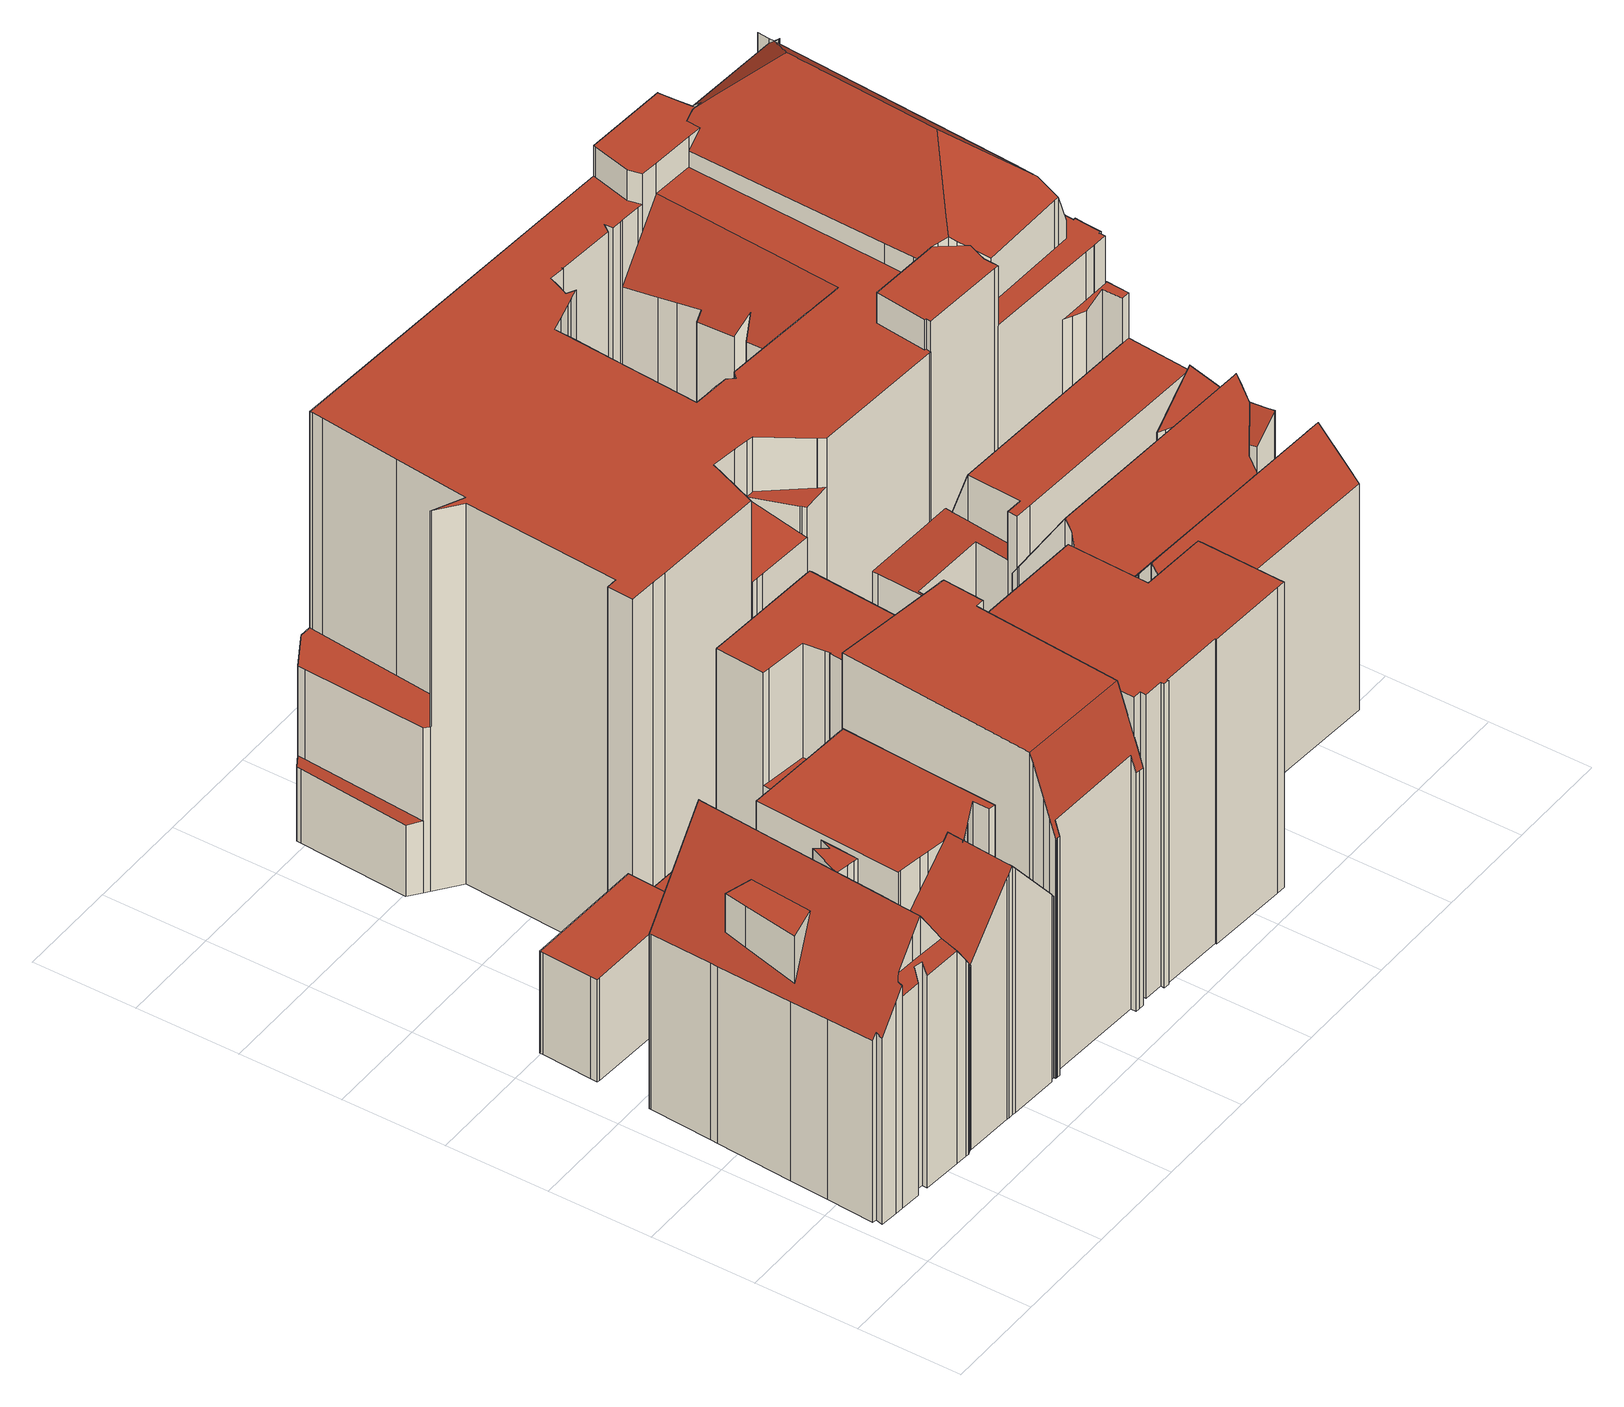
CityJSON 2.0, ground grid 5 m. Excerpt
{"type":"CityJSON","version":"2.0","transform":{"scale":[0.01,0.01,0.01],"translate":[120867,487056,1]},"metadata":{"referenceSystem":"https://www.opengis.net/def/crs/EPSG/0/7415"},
"CityObjects":{
"building1":{"type":"Building","attributes":{"dak_type":"slanted","data_area":75.03,"data_coverage":0.846,"geconstateerd":false,"gid":17598286,"h_dak_50p":13.26,"h_dak_70p":13.94,"h_dak_max":15.66,"h_dak_min":6.69,"h_maaiveld":1.33,"kas_warenhuis":false,"lod11_replace":false,"ondergronds_type":"above ground","oorspronkelijkbouwjaar":1005,"pw_actueel":"yes","pw_bron":"ahn3","reconstructie_methode":"tudelft3d-geoflow","reconstruction_skipped":false,"rmse_lod12":3.59,"rmse_lod13":1.12,"rmse_lod22":0.0891,"rn":1,"status":"Pand in gebruik","t_run":168.79,"val3dity_codes_lod12":"[]","val3dity_codes_lod13":"[]","val3dity_codes_lod22":"[]"},"children":["building1-1"]},
"building1-1":{"type":"BuildingPart","parents":["building1"],"geometry":[{"type":"Solid","lod":"2.2","boundaries":[[[[0,1,2,3,4,5,6,7,8,9,10,11,12,13,14,15,16,17,18,19,20,21,22,23,24,25,26,27,28,29,30,31,32,33,34,35,36,37,38,39]],[[40,20,19,41]],[[42,18,17,43]],[[44,45,46,47]],[[48,2,1,49]],[[50,10,9,51]],[[43,17,16,52]],[[53,38,37,54,55]],[[56,30,29,57]],[[58,22,21,59]],[[60,13,12,61]],[[62,3,2,48]],[[55,54,63]],[[49,1,0,64]],[[65,66,67,68]],[[69,70,61,71]],[[71,61,12,11,72]],[[68,67,27,26,73]],[[72,11,10,50]],[[41,19,18,42]],[[74,8,7,75]],[[76,6,5,77]],[[78,79,66,65]],[[80,81,79,78]],[[82,83,84,85]],[[86,87,83,82]],[[88,36,35,89]],[[85,84,81,80]],[[90,91,87,86]],[[73,26,25,91,90]],[[91,25,24,92]],[[93,4,3,62]],[[94,95,96]],[[54,37,36,88]],[[97,32,31,98]],[[99,100,101,102]],[[102,101,103]],[[100,99,104]],[[89,35,34,105]],[[106,28,27,67]],[[57,29,28,106]],[[105,34,33,107]],[[107,33,32,97]],[[98,31,30,56]],[[75,7,6,76]],[[108,109,110,111]],[[112,15,14,113]],[[113,14,13,60]],[[114,115,70,69]],[[59,21,20,40]],[[92,24,23,45,44]],[[45,23,22,58]],[[52,16,15,112]],[[116,39,38,53]],[[64,0,39,116]],[[77,5,4,93]],[[111,110,95,94]],[[109,108,117]],[[51,9,8,74]],[[47,46,115,114]],[[85,80,78,65,68,73,90,86,82]],[[54,88,89,105,107,97,103,101,100,104,118,63]],[[102,103,97,98,56,57,106,67,66,79,81,84,83,87,91,92,44,47,114,69,71,72,50,51,119,120,121,122,123,124]],[[93,62,48,49,64,116,53,55,63,118,104,99,102,124,123,122,121,120,119,51,74,75,76,77],[95,110,109,117,96]],[[117,108,111,94,96]],[[115,46,45,58,59,40,41,42,43,52,112,113,60,61,70]]]],"semantics":{"surfaces":[{"type":"GroundSurface"},{"type":"WallSurface","on_footprint_edge":true},{"type":"WallSurface","on_footprint_edge":false},{"type":"RoofSurface"}],"values":[[0,1,1,2,1,1,1,1,1,1,1,1,2,1,2,2,1,1,1,1,1,1,2,2,2,2,1,2,2,1,1,1,2,1,1,2,2,2,1,1,1,1,1,1,1,2,1,1,2,1,1,1,1,1,1,1,2,2,1,2,3,3,3,3,3,3]]}}]},
"building2":{"type":"Building","attributes":{"dak_type":"slanted","data_area":76.89,"data_coverage":0.863,"geconstateerd":false,"gid":17598287,"h_dak_50p":14.12,"h_dak_70p":14.18,"h_dak_max":14.76,"h_dak_min":4.99,"h_maaiveld":1.33,"kas_warenhuis":false,"lod11_replace":false,"ondergronds_type":"above ground","oorspronkelijkbouwjaar":1940,"pw_actueel":"yes","pw_bron":"ahn3","reconstructie_methode":"tudelft3d-geoflow","reconstruction_skipped":false,"rmse_lod12":4.21,"rmse_lod13":2.41,"rmse_lod22":0.285,"rn":1,"status":"Pand in gebruik","t_run":166.09,"val3dity_codes_lod12":"[]","val3dity_codes_lod13":"[]","val3dity_codes_lod22":"[]"},"children":["building2-1"]},
"building2-1":{"type":"BuildingPart","parents":["building2"],"geometry":[{"type":"Solid","lod":"2.2","boundaries":[[[[125,126,127,128,129,130,131,132,133,134,135,136,137,138,29,139,140,141,142,143,24,144,145,146,147,148,149,150,151,152,153,154,155,21,156,157,158,159,160,161,162,163]],[[164,165,166,167]],[[168,151,150,169]],[[170,145,144,171]],[[172,29,138,173]],[[173,138,137,174]],[[175,133,132,176]],[[176,132,131,177]],[[178,179,180]],[[181,182,179,178]],[[183,184,185,186]],[[187,130,129,188]],[[189,146,145,170]],[[190,156,21,191]],[[192,155,154,193]],[[194,140,139,195]],[[195,139,29,172]],[[196,197,198,199]],[[200,135,134,201]],[[201,134,133,175]],[[182,181,202]],[[203,169,150,149,204]],[[205,206,207,208]],[[208,207,142,141,209,210]],[[211,158,157,212]],[[212,157,156,190]],[[186,185,213,214]],[[193,154,153,215]],[[215,153,152,216]],[[191,21,155,192]],[[217,160,159,218]],[[219,220,221,222]],[[199,198,169,203]],[[204,149,148,223]],[[222,221,224,225]],[[226,125,163,227,228]],[[229,230,231,232]],[[232,231,197,196]],[[233,127,126,234]],[[235,162,161,236,237]],[[238,24,143,239]],[[237,236,240,241]],[[241,240,230,229]],[[236,161,160,217]],[[239,143,142,207]],[[242,243,206,205]],[[171,144,24,238]],[[244,245,147,146,189]],[[167,166,246,247]],[[248,249,250,251]],[[251,250,180]],[[174,137,136,252]],[[252,136,135,200]],[[223,148,147,245]],[[225,224,245,244]],[[253,254,202]],[[254,253,184,183]],[[255,188,129,128,256]],[[257,233,165,164]],[[234,126,125,226]],[[228,227,220,219]],[[177,131,130,187]],[[258,259,188,255]],[[214,213,259,258]],[[218,159,158,211]],[[247,246,243,242]],[[227,163,162,235]],[[256,128,127,233,257]],[[209,141,140,194]],[[210,209,260,261]],[[261,260,249,248]],[[216,152,151,168]],[[212,190,191,192,193,215,216,168,169,198,197,231,230,240,236,217,218,211]],[[174,252,200,201,262,181,178,180,250,249,260,209,194,195,172,173]],[[228,219,222,225,244,189,170,171,238,239,207,206,243,246,166,165,233,234,226]],[[188,259,213,185,184,253,202,181,262,201,175,176,177,187]],[[227,235,237,241,229,232,196,199,203,204,223,245,224,221,220]],[[202,254,183,186,214,258,255,256,257,164,167,247,242,205,208,210,261,248,251,180,179,182]]]],"semantics":{"surfaces":[{"type":"GroundSurface"},{"type":"WallSurface","on_footprint_edge":false},{"type":"WallSurface","on_footprint_edge":true},{"type":"RoofSurface"}],"values":[[0,1,2,2,2,2,2,2,1,1,1,2,2,2,2,2,2,1,2,2,1,2,1,2,2,2,1,2,2,2,2,1,1,2,1,2,1,1,2,2,2,1,1,2,2,1,2,2,1,1,1,2,2,2,1,1,1,2,1,2,1,2,1,1,2,1,2,2,2,1,1,2,3,3,3,3,3,3]]}}]},
"building3":{"type":"Building","attributes":{"dak_type":"slanted","data_area":90.52,"data_coverage":0.898,"geconstateerd":false,"gid":17598290,"h_dak_50p":17.89,"h_dak_70p":17.99,"h_dak_max":18.23,"h_dak_min":5.88,"h_maaiveld":1.35,"kas_warenhuis":false,"lod11_replace":false,"ondergronds_type":"above ground","oorspronkelijkbouwjaar":1005,"pw_actueel":"yes","pw_bron":"ahn3","reconstructie_methode":"tudelft3d-geoflow","reconstruction_skipped":false,"rmse_lod12":3.01,"rmse_lod13":0.798,"rmse_lod22":0.356,"rn":1,"status":"Pand in gebruik","t_run":156.39,"val3dity_codes_lod12":"[]","val3dity_codes_lod13":"[]","val3dity_codes_lod22":"[]"},"children":["building3-1"]},
"building3-1":{"type":"BuildingPart","parents":["building3"],"geometry":[{"type":"Solid","lod":"2.2","boundaries":[[[[263,264,265,266,267,268,269,270,271,272,273,274,275,276,277,278,279,280,281,282,283,284,285,286,287,288,289,290,291]],[[292,273,272,293]],[[294,282,281,295]],[[296,297,298,299]],[[300,275,274,297,296]],[[301,288,287,302]],[[297,274,273,292]],[[303,304,305,306]],[[299,298,304,303]],[[293,272,271,307]],[[295,281,280,308]],[[308,280,279,309]],[[310,278,277,311]],[[312,263,291,313]],[[313,291,290,314]],[[309,279,278,310]],[[311,277,276,315]],[[315,276,275,300]],[[316,266,265,317,318]],[[319,268,267,320]],[[321,289,288,301]],[[322,269,268,319]],[[323,270,269,322]],[[307,271,270,323]],[[318,317,324,325]],[[326,316,327,328]],[[320,267,266,316,326]],[[325,324,329,330]],[[331,332,333,334]],[[317,265,264,333]],[[335,336,337,338]],[[328,327,336,335]],[[339,330,329,340,305]],[[338,337,341,342]],[[342,341,330,339]],[[343,286,285,344]],[[344,285,284,345]],[[302,287,286,343]],[[314,290,289,321]],[[334,333,264,263,312]],[[306,305,340,332,331]],[[346,283,282,294]],[[345,284,283,346]],[[335,338,342,339,305,304,298,297,292,293,307,323,322,319,320,326,328]],[[330,341,337,336,327,316,318,325]],[[347,348,312,313,314,321,301,302,343,344,345,346,294,295,308,309,310,311,349]],[[299,303,306,331,334,312,348,347,349,311,315,300,296]],[[332,340,329,324,317,333]]]],"semantics":{"surfaces":[{"type":"GroundSurface"},{"type":"WallSurface","on_footprint_edge":true},{"type":"WallSurface","on_footprint_edge":false},{"type":"RoofSurface"}],"values":[[0,1,1,2,1,1,1,2,2,1,1,1,1,1,1,1,1,1,1,1,1,1,1,1,2,2,1,2,2,1,2,2,2,2,2,1,1,1,1,1,2,1,1,3,3,3,3,3]]}}]},
"building4":{"type":"Building","attributes":{"dak_type":"multiple horizontal","data_area":54.61,"data_coverage":0.854,"geconstateerd":false,"gid":17598292,"h_dak_50p":17.35,"h_dak_70p":17.41,"h_dak_max":18.06,"h_dak_min":15.29,"h_maaiveld":1.35,"kas_warenhuis":false,"lod11_replace":false,"ondergronds_type":"above ground","oorspronkelijkbouwjaar":1005,"pw_actueel":"yes","pw_bron":"ahn3","reconstructie_methode":"tudelft3d-geoflow","reconstruction_skipped":false,"rmse_lod12":0.358,"rmse_lod13":0.362,"rmse_lod22":0.366,"rn":1,"status":"Pand in gebruik","t_run":93.72,"val3dity_codes_lod12":"[]","val3dity_codes_lod13":"[]","val3dity_codes_lod22":"[]"},"children":["building4-1"]},
"building4-1":{"type":"BuildingPart","parents":["building4"],"geometry":[{"type":"Solid","lod":"2.2","boundaries":[[[[350,351,352,353,354,355,356,357,358,359,360,361,362,363,364,365,276,366,367,368,369,370]],[[371,360,359,372]],[[373,356,355,374]],[[375,361,360,371]],[[372,359,358,376]],[[376,358,357,377]],[[377,357,356,373]],[[374,355,354,378]],[[379,366,276,380]],[[381,353,352,382]],[[383,367,366,379]],[[378,354,353,381]],[[384,351,350,385]],[[382,352,351,384]],[[386,362,361,375]],[[387,363,362,386]],[[388,364,363,387]],[[380,276,365,389]],[[390,370,369,391]],[[385,350,370,390]],[[392,368,367,383]],[[391,369,368,392]],[[389,365,364,388]],[[388,387,386,375,371,372,376,377,373,374,378,381,382,384,385,390,391,392,383,379,380,389]]]],"semantics":{"surfaces":[{"type":"GroundSurface"},{"type":"WallSurface","on_footprint_edge":true},{"type":"RoofSurface"}],"values":[[0,1,1,1,1,1,1,1,1,1,1,1,1,1,1,1,1,1,1,1,1,1,1,2]]}}]},
"building5":{"type":"Building","attributes":{"dak_type":"slanted","data_area":481.75,"data_coverage":0.892,"geconstateerd":false,"gid":17598288,"h_dak_50p":21.17,"h_dak_70p":21.23,"h_dak_max":25.89,"h_dak_min":2.45,"h_maaiveld":1.07,"kas_warenhuis":false,"lod11_replace":false,"ondergronds_type":"above ground","oorspronkelijkbouwjaar":1922,"pw_actueel":"yes","pw_bron":"ahn3","reconstructie_methode":"tudelft3d-geoflow","reconstruction_skipped":false,"rmse_lod12":3.74,"rmse_lod13":1.98,"rmse_lod22":1.07,"rn":1,"status":"Pand in gebruik","t_run":947.66,"val3dity_codes_lod12":"[]","val3dity_codes_lod13":"[]","val3dity_codes_lod22":"[]"},"children":["building5-1"]},
"building5-1":{"type":"BuildingPart","parents":["building5"],"geometry":[{"type":"Solid","lod":"2.2","boundaries":[[[[393,394,395,396,397,398,399,400,401,402,403,404,405,406,407,408,409,410,411,412,413,414,415,416,417,418,419,420,421,422,423,424,425,426,427,428,429,430,431,432,433,434,435,436,437,438,439,440,441,442,443,444,445,446,447,448,449,450,451,452]],[[453,434,433,454]],[[455,426,425,456]],[[456,425,424,457]],[[458,427,426,455]],[[459,460,461]],[[462,429,428,463]],[[464,418,417,465]],[[466,406,405,467]],[[468,435,434,453]],[[469,440,439,470]],[[471,399,398,472]],[[470,439,438,473]],[[474,397,396,475]],[[454,433,432,476]],[[476,432,431,477]],[[477,431,430,478]],[[478,430,429,462]],[[479,446,445,480]],[[481,482,483,484,485]],[[486,410,409,487]],[[488,489,490]],[[491,492,493]],[[494,495,496,497]],[[498,499,500,501]],[[502,503,504,505]],[[506,507,508,509]],[[510,511,512,513]],[[514,515,513,516]],[[517,518,519,520]],[[480,445,444,521]],[[522,443,442,523]],[[524,441,440,469]],[[523,442,441,524]],[[465,417,416,525]],[[525,416,415,526]],[[527,528,529,530]],[[530,529,531,482,481]],[[532,533,534,535]],[[536,537,538,539]],[[540,541,537,536,542]],[[543,544,545]],[[546,547,503,502]],[[548,549,547,546]],[[550,551,552,553]],[[554,555,556,552]],[[557,558,541,540]],[[559,560,561,562]],[[563,564,565]],[[566,567,568,569]],[[570,571,572,573,574]],[[564,563,515,514]],[[575,576,577,578]],[[579,419,418,464]],[[495,494,580]],[[581,582,583]],[[463,428,427,458]],[[584,479,585,586]],[[587,486,588,589]],[[590,591,592,593]],[[594,595,507,506]],[[484,483,596,597]],[[485,484,598,599]],[[600,436,435,468]],[[601,602,603,604]],[[605,408,407,602,601]],[[602,407,406,466]],[[606,607,551,550]],[[608,554,607,606,609]],[[610,413,412,611]],[[612,613,611,614]],[[615,421,420,616]],[[616,420,419,579]],[[533,411,410,486,587]],[[553,552,556,613,612]],[[617,618,582,581]],[[618,617,550]],[[619,620,621,622]],[[623,624,625,626]],[[622,621,624,623]],[[490,627,628]],[[467,405,404,629]],[[593,592,630]],[[631,632,633,634]],[[635,452,451,636]],[[637,393,452,635]],[[638,639,640,641]],[[642,643,644,645]],[[489,488,646,595,594]],[[647,449,448,648]],[[649,650,651,652]],[[653,654,655,656]],[[657,658,659,660]],[[652,651,661,662]],[[662,661,492,491]],[[663,664,648,665]],[[665,648,448,447,666]],[[473,438,437,667]],[[667,437,436,600]],[[614,611,412,411,533,532]],[[597,596,549,548]],[[666,447,446,479,584]],[[586,585,654,653]],[[668,669,650,649]],[[656,655,669,668,670]],[[671,672,673]],[[674,675,567,566]],[[497,496,675,674]],[[569,568,555,554,608]],[[676,414,413,610]],[[526,415,414,676]],[[677,678,679,571,570]],[[680,681,678,677]],[[574,573,682]],[[573,572,683,684]],[[684,683,685,686]],[[628,627,591,590]],[[472,398,397,474]],[[521,444,443,522]],[[475,396,395,687,688]],[[689,690,691,692]],[[693,694,695,696]],[[697,423,422,698]],[[699,700,701,702]],[[698,422,421,615]],[[703,400,399,471]],[[704,401,400,703]],[[641,640,658,657]],[[705,706,499,498]],[[707,708,709,710]],[[711,712,713,714]],[[629,404,403,715]],[[716,715,403,402,717]],[[645,644,717,718]],[[718,717,402,401,704]],[[688,687,719,720]],[[687,395,394,721]],[[578,577,639,638]],[[722,723,632,631]],[[501,500,724,725]],[[726,727,728,729]],[[730,725,724,731,732,733]],[[733,732,620,619]],[[729,728,725,730]],[[727,726,734]],[[589,588,735,736]],[[737,738,739,740]],[[741,742,558,557]],[[539,538,700,699]],[[520,519,743,744,745,746]],[[745,744,747,748]],[[748,747,749,750,751]],[[702,701,576,575]],[[509,508,664,663]],[[686,685,646,488]],[[752,753,754,755]],[[755,754,756,757]],[[758,759,749,747]],[[760,761,762]],[[721,394,393,637]],[[692,691,636,763]],[[609,606,461]],[[764,758,743,519]],[[765,766,759,758,764]],[[767,768,766,765]],[[562,561,518,517]],[[672,671,460,459]],[[769,770,706,705]],[[660,659,770,769]],[[732,731,708,707]],[[710,709,771]],[[634,633,511,510]],[[720,719,772,773]],[[774,775,690,689]],[[776,777,775,774,778]],[[740,739,694,693]],[[599,598,679,678]],[[535,534,681,680]],[[714,713,528,527]],[[773,772,779,780]],[[780,779,777,776]],[[761,760,580]],[[516,513,512,560,559]],[[751,750,781,782]],[[783,784,768,767]],[[785,786,784,783]],[[604,603,715,716]],[[787,788,723,722]],[[505,504,753,752]],[[789,790,544,543]],[[542,536,790,789]],[[746,745,742,741]],[[782,781,791,792]],[[792,791,786,785]],[[736,735,643,642]],[[482,531,793]],[[626,625,794,795]],[[795,794,712,711]],[[778,774,738,737]],[[763,636,451,450,695]],[[487,409,408,605]],[[696,695,450,449,647]],[[670,668,630]],[[757,756,788,787]],[[457,424,423,697]],[[607,554,552,551]],[[550,553,612,614,532,535,680,677,570,574,682,583,582,618]],[[662,796,797,798,799,590,593,630,668,649,652]],[[800,673,672,459,461,606,550,617,581,801]],[[494,497,674,566,569,608,609,461,460,802,796,662,491,493,762,761,580]],[[762,493,492,661,651,650,669,655,654,585,479,480,521,522,523,524,469,470,473,667,600,468,453,454,476,477,478,462,463,458,455,456,457,697,698,615,616,579,464,465,525,526,676,610,611,613,556,555,568,567,675,496,495,580,760]],[[628,590,799,798,797,800,801,581,583,682,573,684,686,488,490]],[[670,630,592,591,627,490,489,594,506,509,663,665,666,584,586,653,656]],[[803,804,805,806,807,571,679,598,484,597,548,546,502,505,752,755,757,787,722,631,634,510,513,515,563,565]],[[745,748,751,782,792,808,809,810,811,812,813,771,709,708,731,724,500,499,706,770,659,658,640,639,577,576,701,700,538,537,541,558,742]],[[544,790,536,539,699,702,575,578,638,641,657,660,769,705,498,501,725,728,727,734,814,815,816,545]],[[796,802,460,671,673,800,797]],[[636,691,690,775,777,779,772,719,687,721,637,635]],[[743,758,747,744]],[[694,739,738,774,689,692,763,695]],[[559,562,517,520,746,741,557,540,542,789,543,545,816,815,814,734,726,729,730,733,619,622,623,626,795,711,714,527,530,481,485,599,678,681,534,533,587,589,736,642,645,718,704,703,471,472,474,475,688,720,773,780,776,778,737,740,693,696,647,648,664,508,507,595,646,685,683,572,571,807,806,805,804,803,565,564,514,516]],[[786,791,781,750,749,759,766,768,784]],[[715,603,602,466,467,629]],[[504,503,547,549,596,483,482,793,817,818,819,820,812,811,810,809,808,792,785,783,767,765,764,519,518,561,560,512,511,633,632,723,788,756,754,753]],[[710,771,813,812,820,819,818,817,793,531,529,528,713,712,794,625,624,621,620,732,707]],[[643,735,588,486,487,605,601,604,716,717,644]]]],"semantics":{"surfaces":[{"type":"GroundSurface"},{"type":"WallSurface","on_footprint_edge":true},{"type":"WallSurface","on_footprint_edge":false},{"type":"RoofSurface"}],"values":[[0,1,1,1,1,2,1,1,1,1,1,1,1,1,1,1,1,1,1,2,1,2,2,2,2,2,2,2,2,2,1,1,1,1,1,1,2,2,2,2,2,2,2,2,2,2,2,2,2,2,2,2,2,1,2,2,1,2,2,2,2,2,2,1,2,1,1,2,2,1,2,1,1,1,2,2,2,2,2,2,2,1,2,2,1,1,2,2,2,1,2,2,2,2,2,2,1,1,1,1,2,1,2,2,2,2,2,2,2,1,1,2,2,2,2,2,2,1,1,1,2,2,1,2,1,1,1,2,2,2,2,1,1,2,1,2,1,2,2,2,2,2,2,2,2,2,2,2,2,2,2,2,2,2,2,2,2,2,2,1,2,2,2,2,2,2,2,2,2,2,2,2,2,2,2,2,2,2,2,2,2,2,2,2,2,2,2,2,2,2,2,2,2,2,2,2,2,2,2,1,1,1,2,2,1,3,3,3,3,3,3,3,3,3,3,3,3,3,3,3,3,3,3,3,3,3]]}}]},
"building6":{"type":"Building","attributes":{"dak_type":"slanted","data_area":61.42,"data_coverage":0.791,"geconstateerd":false,"gid":17598272,"h_dak_50p":13.33,"h_dak_70p":14.17,"h_dak_max":15.93,"h_dak_min":7.83,"h_maaiveld":1.16,"kas_warenhuis":false,"lod11_replace":false,"ondergronds_type":"above ground","oorspronkelijkbouwjaar":1005,"pw_actueel":"yes","pw_bron":"ahn3","reconstructie_methode":"tudelft3d-geoflow","reconstruction_skipped":false,"rmse_lod12":2.34,"rmse_lod13":1.07,"rmse_lod22":0.102,"rn":1,"status":"Pand in gebruik","t_run":173.21,"val3dity_codes_lod12":"[]","val3dity_codes_lod13":"[]","val3dity_codes_lod22":"[]"},"children":["building6-1"]},
"building6-1":{"type":"BuildingPart","parents":["building6"],"geometry":[{"type":"Solid","lod":"2.2","boundaries":[[[[821,822,823,824,825,826,827,828,829,830,831,832,833,834,835,836,837,838,839,840,841,842,843,844,845,846,847,848,849,850,851,852,853,854,855,856,857,858,859,860,861,862,863,864,865]],[[866,834,833,867]],[[868,869,870,871]],[[872,873,869,868]],[[874,875,876]],[[877,855,854,878]],[[879,838,837,880]],[[881,862,861,882]],[[883,845,844,884]],[[885,864,863,886,887]],[[887,886,888,889]],[[890,840,839,891]],[[892,893,875,874]],[[894,835,834,866]],[[895,836,835,894]],[[880,837,836,895]],[[896,897,898]],[[899,865,864,885]],[[900,847,846,901]],[[902,860,859,903]],[[904,883,905,906]],[[907,908,909,910,911]],[[884,844,843,912]],[[910,909,893,892]],[[913,853,852,914]],[[878,854,853,913]],[[915,916,891,917]],[[897,896,918]],[[918,822,821,919]],[[919,821,865,899]],[[920,848,847,900]],[[914,852,851,921,922]],[[923,832,831,924]],[[925,824,823,926]],[[927,867,833,832,923]],[[871,870,867,927]],[[924,831,830,928]],[[929,930,931,932]],[[932,931,933,934,935]],[[934,933,936]],[[937,849,848,920]],[[938,939,940,941]],[[942,943,939,938]],[[928,830,829,940]],[[944,825,824,925]],[[945,826,825,944,946]],[[946,944,943,942]],[[926,823,822,918]],[[947,857,856,948]],[[949,950,951]],[[911,910,952,953]],[[922,921,930,929]],[[912,843,842,954]],[[935,934,950,949]],[[921,851,850,955]],[[956,957,873,872]],[[886,863,862,881]],[[889,888,958]],[[954,842,841,959]],[[882,861,860,902,960]],[[960,902,957,956]],[[901,846,845,883,904]],[[906,905,936]],[[959,841,840,890]],[[917,891,839,838,879]],[[961,828,827,962]],[[941,940,829,828,961]],[[962,827,826,945]],[[953,952,916,915]],[[955,850,849,937]],[[948,856,855,877]],[[963,964,908,907]],[[965,947,964,963]],[[966,858,857,947,965]],[[903,859,858,966]],[[911,953,915,917,879,880,895,894,866,867,870,869,873,957,902,903,966,965,963,907]],[[951,950,934,936,905,883,884,912,954,967,968]],[[889,958,919,899,885,887]],[[958,888,886,881,882,960,956,872,969,970,898,897,918,919]],[[923,924,928,940,939,943,944,925,926,918,896,898,970,969,872,868,871,927]],[[971,890,891,916,952,910,892,874,876]],[[962,945,946,942,938,941,961]],[[955,937,920,900,901,904,906,936,933,931,930,921]],[[909,908,964,947,948,877,878,913,914,922,929,932,935,949,951,968,967,954,959,890,971,876,875,893]]]],"semantics":{"surfaces":[{"type":"GroundSurface"},{"type":"WallSurface","on_footprint_edge":true},{"type":"WallSurface","on_footprint_edge":false},{"type":"RoofSurface"}],"values":[[0,1,2,2,2,1,1,1,1,1,2,1,2,1,1,1,2,1,1,1,2,2,1,2,1,1,2,2,1,1,1,1,1,1,1,2,1,2,2,2,1,2,2,1,1,1,2,1,1,2,2,2,1,2,1,2,1,2,1,1,2,1,2,1,1,1,1,1,2,1,1,2,2,1,1,3,3,3,3,3,3,3,3,3]]}}]},
"building7":{"type":"Building","attributes":{"dak_type":"slanted","data_area":42.28,"data_coverage":0.712,"geconstateerd":false,"gid":17598276,"h_dak_50p":14.33,"h_dak_70p":14.74,"h_dak_max":16.62,"h_dak_min":5.27,"h_maaiveld":1.28,"kas_warenhuis":false,"lod11_replace":false,"ondergronds_type":"above ground","oorspronkelijkbouwjaar":1005,"pw_actueel":"yes","pw_bron":"ahn3","reconstructie_methode":"tudelft3d-geoflow","reconstruction_skipped":false,"rmse_lod12":1.89,"rmse_lod13":3.26,"rmse_lod22":0.303,"rn":1,"status":"Pand in gebruik","t_run":99.41,"val3dity_codes_lod12":"[]","val3dity_codes_lod13":"[]","val3dity_codes_lod22":"[]"},"children":["building7-1"]},
"building7-1":{"type":"BuildingPart","parents":["building7"],"geometry":[{"type":"Solid","lod":"2.2","boundaries":[[[[972,973,974,975,976,977,978,979,980,981,982,983,984,985,986,987,988,989,990,991,992,993,994]],[[995,993,992,996]],[[997,987,986,998]],[[999,1000,1001,1002]],[[1003,1004,990,989,1005]],[[1006,994,993,995]],[[1007,1008,1009,1010,1011]],[[1011,1010,1012]],[[1013,977,976,1014]],[[1005,989,988,1015]],[[996,992,991,1016]],[[1017,1006,1018,1019]],[[1014,976,975,1020]],[[998,986,985,1021]],[[1016,991,990,1004]],[[1022,1023,1024,1025]],[[1026,974,973,1024]],[[1020,975,974,1026]],[[1027,1028,1029,1030]],[[1031,1032,1028,1027]],[[1032,981,980,1033]],[[1015,988,987,997]],[[1034,978,977,1013]],[[1030,1029,1008,1007]],[[1002,1001,1004,1003]],[[1035,982,981,1032,1031]],[[1021,985,984,1036]],[[1036,984,983,1037]],[[1037,983,982,1035]],[[1019,1018,1000,999]],[[1033,980,979,1038]],[[1038,979,978,1034]],[[1039,1040,1023,1022]],[[1041,1042,1040,1039]],[[1010,1009,1043,1044]],[[1044,1043,1042,1041]],[[1025,1024,973,972,1045]],[[1045,972,994,1006,1017]],[[1046,1047,1048,1019,999,1002,1003,1005,1015,997,998,1021,1036,1037,1035,1031,1027,1030,1007,1011,1012,1049]],[[1000,1018,1006,995,996,1016,1004,1001]],[[1040,1042,1043,1009,1008,1029,1028,1032,1033,1038,1034,1013,1014,1020,1026,1024,1023]],[[1045,1017,1019,1048,1047,1046,1049,1012,1010,1044,1041,1039,1022,1025]]]],"semantics":{"surfaces":[{"type":"GroundSurface"},{"type":"WallSurface","on_footprint_edge":true},{"type":"WallSurface","on_footprint_edge":false},{"type":"RoofSurface"}],"values":[[0,1,1,2,1,1,2,2,1,1,1,2,1,1,1,2,1,1,2,2,1,1,1,2,2,1,1,1,1,2,1,1,2,2,2,2,1,1,3,3,3,3]]}}]},
"building8":{"type":"Building","attributes":{"dak_type":"multiple horizontal","data_area":58.55,"data_coverage":0.788,"geconstateerd":false,"gid":17598274,"h_dak_50p":14.54,"h_dak_70p":14.59,"h_dak_max":17.08,"h_dak_min":9.33,"h_maaiveld":1.13,"kas_warenhuis":false,"lod11_replace":false,"ondergronds_type":"above ground","oorspronkelijkbouwjaar":1005,"pw_actueel":"yes","pw_bron":"ahn3","reconstructie_methode":"tudelft3d-geoflow","reconstruction_skipped":false,"rmse_lod12":2.64,"rmse_lod13":2.23,"rmse_lod22":0.108,"rn":1,"status":"Pand in gebruik","t_run":118.49,"val3dity_codes_lod12":"[]","val3dity_codes_lod13":"[]","val3dity_codes_lod22":"[]"},"children":["building8-1"]},
"building8-1":{"type":"BuildingPart","parents":["building8"],"geometry":[{"type":"Solid","lod":"2.2","boundaries":[[[[1050,1051,1052,1053,1054,1055,1056,1057,1058,1059,1060,1061,1062,1063,1064,1065,1066,1067,1068,1069,1070,1071,1072,1073]],[[1074,1075,1076]],[[1077,1052,1051,1078]],[[1079,1062,1061,1080,1081]],[[1082,1083,1065,1064,1084]],[[1085,1066,1065,1083]],[[1086,1070,1069,1087]],[[1088,1067,1066,1085]],[[1089,1068,1067,1088]],[[1090,1059,1058,1091]],[[1075,1074,1060,1059,1090,1092]],[[1093,1094,1095,1096]],[[1080,1061,1060,1074]],[[1097,1098,1076]],[[1099,1100,1101,1102]],[[1103,1072,1071,1101]],[[1104,1105,1083,1082]],[[1096,1095,1105,1104]],[[1078,1051,1050,1106]],[[1107,1054,1053,1108]],[[1102,1101,1071,1070,1086]],[[1109,1073,1072,1103]],[[1110,1106,1050,1073,1109]],[[1081,1080,1111,1112]],[[1098,1097,1100,1099]],[[1092,1090,1113,1114]],[[1108,1053,1052,1077]],[[1115,1055,1054,1107]],[[1091,1058,1057,1116]],[[1116,1057,1056,1117]],[[1087,1069,1068,1089]],[[1112,1111,1094,1093]],[[1117,1056,1055,1115]],[[1084,1064,1063,1118]],[[1118,1063,1062,1079]],[[1114,1113,1106,1110]],[[1081,1112,1093,1096,1104,1082,1084,1118,1079]],[[1087,1089,1088,1085,1083,1105,1098,1099,1102,1086]],[[1094,1111,1080,1074,1076,1098,1105,1095]],[[1106,1113,1090,1091,1116,1117,1115,1107,1108,1077,1078]],[[1114,1110,1109,1103,1101,1100,1097,1076,1075,1092]]]],"semantics":{"surfaces":[{"type":"GroundSurface"},{"type":"WallSurface","on_footprint_edge":false},{"type":"WallSurface","on_footprint_edge":true},{"type":"RoofSurface"}],"values":[[0,1,2,2,2,2,2,2,2,2,2,1,2,1,1,2,1,1,2,2,2,2,2,1,1,1,2,2,2,2,2,1,2,2,2,1,3,3,3,3,3]]}}]}
},
"vertices":[
[71,297,33],[50,300,33],[65,529,33],[77,716,33],[102,1087,33],[104,1126,33],[124,1425,33],[125,1435,33],[166,1432,33],[446,1414,33],[506,1410,33],[544,1407,33],[544,1416,33],[547,1461,33],[561,1670,33],[156,1697,33],[142,1698,33],[144,1733,33],[160,1972,33],[161,1989,33],[183,1987,33],[736,1951,33],[736,1942,33],[703,1441,33],[699,1390,33],[672,973,33],[667,892,33],[660,787,33],[624,251,33],[622,221,33],[613,217,33],[594,219,33],[539,223,33],[347,238,33],[349,264,33],[300,270,33],[291,243,33],[189,251,33],[150,254,33],[61,261,33],[183,1987,573],[161,1989,572],[160,1972,572],[144,1733,574],[703,1441,1059],[703,1441,595],[698,1440,594],[698,1440,1066],[65,529,987],[50,300,994],[506,1410,1357],[446,1414,1450],[142,1698,574],[150,254,1152],[189,251,1153],[189,251,1213],[613,217,1044],[622,221,1031],[736,1942,591],[736,1951,591],[547,1461,590],[544,1416,590],[77,716,981],[194,276,1217],[71,297,1027],[641,791,1288],[641,791,1073],[660,787,1044],[660,787,1288],[567,1419,1265],[567,1419,591],[544,1416,1299],[544,1407,1299],[667,892,1288],[166,1432,1022],[125,1435,958],[124,1425,959],[104,1126,968],[603,797,1288],[603,797,1132],[540,808,1289],[540,808,1230],[650,916,1288],[650,916,1074],[611,973,1142],[611,973,1288],[651,920,1288],[651,920,1073],[291,243,1155],[300,270,1223],[672,973,1288],[672,973,1048],[699,1390,1058],[102,1087,969],[119,725,1293],[119,725,1044],[285,763,1291],[539,223,1159],[594,219,1074],[303,279,1382],[303,279,1247],[350,275,1247],[350,275,1455],[485,263,1246],[215,287,1247],[349,264,1218],[624,251,1031],[347,238,1156],[181,1105,1292],[181,1105,1087],[163,995,1075],[163,995,1292],[156,1697,575],[561,1670,588],[694,1440,1072],[694,1440,594],[61,261,1017],[311,1068,1291],[204,281,1231],[445,1400,1450],[444,1394,1450],[414,1040,1452],[393,788,1453],[368,483,1454],[357,360,1454],
[1266,1311,33],[1264,1283,33],[1263,1268,33],[1236,864,33],[1212,497,33],[1192,200,33],[1167,204,33],[1166,192,33],[931,207,33],[910,208,33],[888,209,33],[874,210,33],[639,225,33],[631,225,33],[625,256,33],[644,551,33],[646,583,33],[694,1304,33],[697,1350,33],[708,1390,33],[998,1371,33],[1049,1367,33],[1049,1374,33],[1054,1439,33],[1057,1485,33],[1062,1570,33],[1066,1636,33],[721,1659,33],[717,1660,33],[719,1683,33],[736,1944,33],[767,1949,33],[1306,1913,33],[1302,1860,33],[1299,1805,33],[1283,1565,33],[1282,1554,33],[1273,1416,33],[1271,1389,33],[1258,1268,1313],[1258,1268,1031],[1227,1270,1031],[1227,1270,1314],[1066,1636,405],[1062,1570,404],[998,1371,1033],[708,1390,1033],[622,221,996],[631,225,1007],[639,225,1015],[931,207,1324],[1166,192,1026],[1167,204,1027],[937,539,1352],[937,539,1322],[912,543,1322],[931,463,1352],[931,463,1322],[1051,521,1321],[1051,521,1206],[1054,523,1202],[1054,523,1321],[1192,200,994],[1212,497,1001],[1049,1367,1033],[767,1949,407],[736,1951,407],[736,1944,407],[719,1683,403],[644,551,990],[625,256,995],[1222,1558,634],[1222,1558,404],[1074,1569,404],[1074,1569,632],[888,209,1324],[910,208,1351],[955,475,1322],[1062,1570,632],[1057,1485,644],[701,1304,1318],[701,1304,1031],[694,1304,1031],[694,1304,1318],[646,583,990],[646,583,1324],[1302,1860,409],[1306,1913,409],[1180,584,1050],[1180,584,1319],[717,1660,403],[721,1659,403],[1283,1565,405],[1299,1805,408],[1264,1388,1034],[1264,1388,658],[1248,1387,658],[1248,1387,1034],[1054,1439,650],[1061,1375,659],[1061,1375,1033],[1266,1311,1032],[1271,1389,658],[1271,1389,1034],[1256,1556,635],[1256,1556,405],[1224,1544,404],[1224,1544,636],[1263,1268,1031],[1264,1283,1031],[1273,1416,654],[1282,1554,405],[1282,1554,635],[699,1390,1033],[697,1350,1032],[1277,1554,405],[1277,1554,635],[712,1303,1318],[712,1303,1031],[1049,1374,1033],[1049,1374,659],[1073,1280,1031],[1073,1280,1315],[776,564,1323],[776,564,1151],[819,557,1205],[819,557,1323],[874,210,1307],[968,482,1306],[968,482,1322],[1212,497,1319],[1236,864,1316],[1263,1268,1313],[1177,502,1320],[1177,502,1046],[659,581,1006],[659,581,1324],[913,246,1351],
[1200,320,35],[1263,1273,35],[1278,1489,35],[1290,1674,35],[1290,1677,35],[1306,1913,35],[1393,1907,35],[1905,1874,35],[1915,1873,35],[1915,1864,35],[1887,1449,35],[1870,1192,35],[1857,992,35],[1814,995,35],[1767,282,35],[1767,278,35],[1761,182,35],[1758,149,35],[1731,152,35],[1713,153,35],[1714,180,35],[1217,210,35],[1215,186,35],[1202,187,35],[1196,187,35],[1192,189,35],[1194,219,35],[1196,252,35],[1199,306,35],[1887,1449,1386],[1915,1864,1390],[1713,153,1297],[1731,152,1296],[1870,1192,1705],[1870,1192,1384],[1859,1194,1384],[1859,1194,1705],[1857,992,1701],[1192,189,1306],[1196,187,1302],[1817,1199,1706],[1817,1199,1385],[1517,1239,1387],[1517,1239,1709],[1915,1873,1390],[1758,149,1293],[1761,182,1390],[1767,278,1674],[1767,282,1686],[1200,320,1692],[1199,306,1652],[1196,252,1494],[1814,995,1701],[1290,1674,795],[1278,1489,491],[1278,1489,790],[1306,1913,1394],[1290,1677,1392],[1194,219,1396],[1393,1907,1394],[1905,1874,1390],[1313,1493,491],[1313,1493,789],[1290,1674,1392],[1323,1670,794],[1323,1670,1392],[1541,1521,490],[1541,1521,782],[1287,1270,1712],[1287,1270,492],[1263,1273,492],[1263,1273,1713],[1530,1645,1390],[1530,1645,786],[1543,1547,783],[1543,1547,1390],[1541,1521,1389],[1517,1239,491],[1546,1521,782],[1546,1521,1389],[1202,187,1302],[1215,186,1302],[1217,210,1372],[1714,180,1376],[1265,315,1692],[1213,319,1692],[1741,284,1687],
[2672,528,35],[2703,526,35],[2702,505,35],[2680,175,35],[2674,89,35],[2629,92,35],[2236,118,35],[2236,125,35],[1923,146,35],[1922,138,35],[1895,141,35],[1896,159,35],[1802,165,35],[1804,195,35],[1761,196,35],[1813,981,35],[1850,992,35],[1882,990,35],[2395,956,35],[2408,955,35],[2381,548,35],[1895,141,1645],[1922,138,1645],[2236,118,1649],[2629,92,1653],[1896,159,1644],[1923,146,1645],[2236,125,1649],[2674,89,1654],[1850,992,1618],[1814,995,1618],[2680,175,1651],[2702,505,1641],[1882,990,1618],[2703,526,1640],[2672,528,1640],[1802,165,1643],[1804,195,1643],[1761,196,1642],[1813,981,1618],[2381,548,1637],[2408,955,1624],[2395,956,1624],
[1573,1895,7],[1541,1898,7],[1536,1898,7],[970,1935,7],[898,1940,7],[765,1949,7],[773,2077,7],[827,2074,7],[877,2834,7],[759,2926,7],[735,2945,7],[676,2990,7],[712,3524,7],[713,3543,7],[768,3575,7],[915,3661,7],[932,3671,7],[991,3668,7],[2835,3546,7],[3251,3518,7],[3846,3479,7],[3880,3477,7],[3950,3472,7],[3960,3471,7],[3959,3458,7],[3958,3441,7],[3968,3441,7],[3962,3358,7],[3959,3309,7],[3949,3310,7],[3944,3243,7],[3931,3059,7],[3941,3058,7],[3931,2926,7],[3921,2927,7],[3903,2674,7],[3913,2674,7],[3904,2542,7],[3894,2543,7],[3876,2291,7],[3886,2290,7],[3876,2158,7],[3866,2159,7],[3849,1907,7],[3859,1907,7],[3855,1861,7],[3849,1775,7],[3839,1776,7],[3839,1766,7],[3837,1746,7],[3767,1750,7],[3761,1751,7],[3708,1754,7],[3142,1792,7],[3115,1793,7],[2702,1821,7],[2694,1821,7],[2025,1866,7],[1900,1874,7],[1610,1893,7],[3876,2158,1854],[3886,2290,1855],[3931,2926,1856],[3941,3058,1857],[3931,3059,1857],[3921,2927,1856],[3753,3268,2220],[3753,3268,2192],[3755,3296,2192],[3913,2674,1856],[3903,2674,1856],[3958,3441,1858],[3959,3458,1858],[713,3543,400],[712,3524,399],[3866,2159,1854],[3839,1776,1853],[3849,1775,1853],[773,2077,2022],[765,1949,2022],[3855,1861,1854],[898,1940,2022],[970,1935,2021],[3876,2291,1855],[3894,2543,1855],[3904,2542,1855],[3142,1792,1852],[3708,1754,1853],[2662,3296,2015],[2662,3296,909],[2672,3295,903],[2672,3295,1662],[2672,3295,2015],[991,3668,878],[932,3671,879],[3038,2081,2122],[3038,2081,2170],[3085,2078,2170],[3737,1867,1948],[3737,1867,1853],[3781,2043,1854],[3853,3259,1891],[3853,3259,1857],[3851,3315,1857],[3851,3315,1908],[2103,3020,1759],[2103,3020,867],[2107,3081,867],[2107,3081,1759],[2652,2921,1673],[2652,2921,896],[2647,2737,890],[2647,2737,1687],[2728,2100,2173],[2728,2100,2013],[2697,1847,2013],[2697,1847,2173],[2638,2404,1710],[2638,2404,879],[2637,2364,877],[2637,2364,1713],[2697,2359,2014],[2697,2359,1811],[2637,2364,2014],[2564,2369,2014],[2564,2369,923],[2473,2377,980],[2473,2377,2015],[3761,1751,1853],[3767,1750,1853],[3837,1746,1853],[3839,1766,1853],[3960,3471,1858],[3950,3472,1858],[2611,3343,2015],[2611,3343,856],[2613,3299,883],[2613,3299,2015],[2662,3296,882],[2835,3546,2174],[2835,3546,2014],[2832,3536,2014],[2832,3536,2174],[2059,2409,1759],[2059,2409,868],[2089,2420,885],[2089,2420,1706],[2101,2406,2016],[2101,2406,893],[2059,2409,2017],[1981,2415,2017],[1981,2415,1898],[1914,2420,2017],[2679,2918,1718],[2679,2918,879],[2677,3033,1701],[2677,3033,887],[3261,3355,2171],[3261,3355,2109],[3256,3431,1990],[3256,3431,2171],[3760,3379,1993],[3760,3379,1857],[3256,3431,1857],[2119,2384,2016],[2119,2384,904],[2622,2365,2014],[2622,2365,886],[2568,2369,921],[2568,2369,2014],[2757,2354,1909],[2757,2354,2013],[2820,2349,2013],[3839,3370,1955],[3839,3370,1858],[3788,3376,1857],[3788,3376,2111],[2887,3277,2173],[2887,3277,2014],[3095,3261,2013],[3095,3261,2097],[3095,3261,2172],[2072,2512,1750],[2072,2512,871],[2121,2662,894],[2121,2662,1680],[3968,3441,1858],[3857,3147,1857],[3209,3320,2209],[3209,3320,2171],[3172,3324,2171],[3142,1792,2169],[3143,1815,1853],[3143,1815,2169],[991,3668,2023],[990,3657,878],[990,3657,2023],[3129,2024,2218],[3129,2024,2170],[3149,1998,2170],[3149,1998,2194],[2763,2098,2173],[2763,2098,2013],[2675,3127,893],[2675,3127,1687],[2771,3287,1824],[2771,3287,2014],[3849,1907,1854],[768,3575,880],[768,3575,405],[766,3540,404],[766,3540,880],[915,3661,879],[3756,3322,2167],[3756,3322,2083],[3760,3379,2193],[3756,3322,2193],[3846,3479,1858],[3251,3518,1857],[3251,3514,2171],[3251,3514,1857],[3251,3518,2171],[3959,3309,1858],[3962,3358,1858],[3263,3315,2210],[3263,3315,2171],[2173,3231,2017],[2173,3231,948],[2198,3290,911],[2198,3290,2017],[2216,3332,2017],[2216,3332,885],[2293,3325,884],[2293,3325,2016],[3101,2059,2170],[3101,2059,2188],[676,2990,384],[3170,1972,2169],[2640,2496,1704],[2640,2496,882],[2640,2493,882],[2640,2493,1704],[1610,1893,1582],[1900,1874,1576],[1573,1895,1583],[2123,2666,1678],[2123,2666,894],[2124,2670,895],[2124,2670,1676],[944,3216,2023],[944,3216,878],[906,2856,878],[906,2856,2022],[3038,2081,2012],[2694,1821,2013],[2702,1821,2013],[3235,1891,2094],[3235,1891,1853],[3656,1871,1853],[3656,1871,2106],[3145,1865,2169],[3145,1865,1853],[3157,1895,1853],[3157,1895,2169],[2137,2708,1659],[2137,2708,901],[2100,2789,876],[2100,2789,1734],[3684,1869,1853],[3684,1869,2106],[2707,1846,2173],[2707,1846,2013],[2702,1821,2173],[3115,1793,2170],[3859,1907,1854],[3183,1956,2155],[3183,1956,1853],[3183,1956,2169],[3744,3269,2202],[3744,3269,2220],[3726,3271,2220],[3850,3369,1925],[3850,3369,1858],[3880,3477,1858],[2802,3284,2174],[2802,3284,2014],[2802,3284,1875],[2786,3350,2174],[2786,3350,2014],[3168,3255,2171],[3047,2280,2012],[3047,2280,2118],[3040,2135,2012],[3040,2135,2121],[1536,1898,1584],[1536,1898,2018],[1892,1903,1734],[1892,1903,1593],[1893,1898,1590],[1893,1898,1734],[2006,1895,2016],[2006,1895,1754],[2025,1866,1758],[2025,1866,2016],[3944,3243,1857],[3949,3310,1858],[2063,2451,1757],[2063,2451,869],[2066,2494,868],[2066,2494,1758],[827,2074,2022],[877,2834,2023],[2088,2816,1759],[2088,2816,867],[2273,3173,978],[2273,3173,960],[2289,3164,970],[2289,3164,983],[2298,3325,2016],[2298,3325,884],[2581,3302,883],[2581,3302,2015],[735,2945,387],[735,2945,880],[759,2926,879],[759,2926,2023],[1577,2003,1644],[1577,2003,2018],[1541,1898,1584],[2642,2558,1699],[2642,2558,884],[2156,3193,891],[2156,3193,1687],[2037,3161,2018],[2037,3161,1892],[2114,3182,1759],[2114,3182,2017],[2156,3193,2017],[2213,3208,924],[2213,3208,960],[2213,3208,2017],[1965,3143,2018],[985,3605,878],[985,3605,2023],[1866,2117,2017],[1866,2117,1727],[2003,1900,1754],[2003,1900,2016],[2128,2373,2016],[2128,2373,910],[2473,2377,894],[2154,2402,910],[2154,2402,924],[2154,2402,2016],[2190,2440,923],[2190,2440,944],[2190,2440,693],[2252,2507,690],[2252,2507,977],[2709,2699,1792],[2709,2699,849],[2645,2677,888],[2645,2677,1691],[2643,2587,885],[2643,2587,1697],[2509,2415,906],[2509,2415,686],[3857,3130,1857],[3857,3130,1852],[3838,2874,1856],[1900,1874,1736],[2509,2415,960],[2526,2433,950],[2526,2433,686],[2484,2500,980],[2484,2500,685],[2096,2797,1742],[2096,2797,873],[2329,3141,994],[1610,2085,1691],[1610,2085,2018],[1831,2122,1721],[1831,2122,1715],[1761,2131,2018],[1761,2131,1720],[1831,2122,2017],[1634,2147,1727],[1634,2147,2018],[2350,2613,686],[2350,2613,1030],[2424,2599,1023],[2424,2599,684],[2381,2584,1049],[2381,2584,686],[2644,2560,1702],[2644,2560,883],[2038,2411,2017],[2038,2411,1797],[2382,2605,685],[2382,2605,1049],[2661,3253,908],[2294,3332,880],[2294,3332,2016],[3662,1956,2190],[3401,2265,2476],[3183,2072,2269],[3151,2044,2239],[3454,3031,2476],[3272,3246,2277],[3671,2077,2191],[2830,2485,2013],[2840,2620,2013],[2860,2898,2013],[2868,3015,2014],[2873,3084,2014],[2386,2652,1049],[2387,2659,1049],[2397,2794,1049],[2398,2802,1049],[2417,3042,1050],[2400,3061,1039],[1958,3035,2018],[1941,2801,2018],[1932,2681,2018],[2617,3215,934],[2451,3071,1030],[2439,3061,1037],[2435,3058,1039],
[3803,1156,16],[3799,1085,16],[3797,1065,16],[3794,1018,16],[3794,1016,16],[3788,929,16],[3786,887,16],[3781,887,16],[3669,895,16],[3614,898,16],[3527,904,16],[2731,957,16],[2553,968,16],[2417,977,16],[2409,978,16],[2409,975,16],[2408,955,16],[2351,959,16],[2264,965,16],[2120,975,16],[2095,976,16],[2027,981,16],[1999,983,16],[1857,992,16],[1884,1400,16],[1886,1434,16],[1887,1448,16],[1964,1444,16],[2027,1440,16],[2037,1439,16],[2065,1437,16],[2191,1429,16],[2321,1420,16],[2318,1377,16],[2316,1335,16],[2313,1290,16],[2311,1265,16],[2306,1193,16],[2646,1171,16],[2660,1371,16],[2661,1398,16],[2668,1398,16],[3601,1336,16],[3815,1322,16],[3805,1183,16],[2417,977,951],[2553,968,950],[2685,1126,1415],[2685,1126,944],[2602,1027,948],[2602,1027,1234],[2683,1156,1467],[2683,1156,943],[2148,1053,893],[2148,1053,864],[2125,1019,894],[2316,1335,655],[2318,1377,656],[2351,959,952],[2408,955,952],[2668,1398,1074],[2661,1398,1074],[1884,1400,709],[1857,992,720],[3815,1322,1391],[3601,1336,1082],[3601,1336,1176],[3621,1309,1124],[3621,1309,1192],[2120,975,896],[2264,965,904],[2240,1185,892],[2240,1185,747],[2409,978,951],[2409,975,951],[3783,1085,1472],[3783,1085,1473],[2771,1151,1468],[3805,1183,1361],[1887,1448,846],[1886,1434,845],[2660,1371,936],[2646,1171,943],[1884,1400,842],[1949,1396,827],[1949,1396,844],[2278,1274,941],[2278,1274,703],[2276,1237,701],[2276,1237,892],[2276,1237,943],[1999,983,978],[2321,1420,657],[2191,1429,847],[2274,1183,945],[2274,1183,894],[2264,965,952],[3799,1085,1473],[3803,1156,1355],[1964,1444,848],[2065,1437,849],[2065,1437,1031],[2731,957,1127],[3527,904,1128],[3794,1018,1358],[3797,1065,1440],[2553,968,1126],[3614,898,1128],[2062,1405,1031],[2062,1405,847],[2061,1391,845],[2061,1391,1031],[2023,1393,845],[2023,1393,961],[2023,1393,1087],[1958,1396,844],[2027,1440,849],[3671,935,1259],[3671,935,1199],[3669,895,1128],[3669,895,1267],[3782,1009,1349],[3782,1009,1339],[3794,1016,1354],[3788,929,1374],[3794,1016,1358],[2311,1265,653],[2313,1290,654],[2019,1337,1085],[2019,1337,963],[2054,1308,1031],[2274,1192,894],[2274,1192,944],[2027,981,1030],[2037,1439,849],[2669,1371,1118],[2669,1371,936],[3671,1239,1233],[2095,976,931],[2660,1371,1118],[3781,887,1377],[3786,887,1382],[2297,1268,942],[2297,1268,674],[2311,1265,942],[2306,1193,944],[2029,1005,1030],[2045,1197,1031],[2709,1155,1467],[2751,1152,1467],[2121,989,895],
[3753,457,28],[2632,531,28],[2604,533,28],[2434,544,28],[2381,548,28],[2383,580,28],[2402,865,28],[2409,978,28],[2426,977,28],[2669,961,28],[2742,956,28],[2824,950,28],[2849,949,28],[2891,946,28],[2978,940,28],[3729,891,28],[3786,887,28],[3786,883,28],[3773,700,28],[3772,687,28],[3770,648,28],[3760,511,28],[3750,511,28],[3760,511,498],[3770,648,489],[3729,891,1123],[2978,940,1119],[3739,702,1391],[3739,702,468],[3770,700,484],[3770,700,1391],[3773,700,1391],[3773,700,486],[3786,883,1129],[3750,511,493],[2662,783,1372],[2662,783,1004],[2661,718,1004],[2661,718,1463],[2661,718,1465],[2731,714,1464],[2383,580,1001],[2381,548,1001],[3786,887,1123],[3772,687,487],[3750,511,1292],[3742,650,475],[3742,650,1465],[2434,544,1001],[2891,946,1119],[2637,567,1272],[2637,567,1004],[2632,531,1003],[2632,531,1226],[2604,533,1003],[2668,945,1140],[2668,945,1005],[2663,791,1004],[2663,791,1361],[2669,961,1118],[2669,961,1005],[2426,977,1002],[2402,865,1002],[2742,956,1118],[2849,949,1118],[2824,950,1118],[2409,978,1002],[2638,581,1290],[2638,581,1004],[2655,720,1464],[2655,720,1004],[2657,719,1004],[2657,719,1464],[3753,457,1224],[2827,708,1464],[3002,697,1464],[3045,694,1464],[2763,712,1464],
[2325,1476,13],[2322,1428,13],[2321,1420,13],[1918,1447,13],[1887,1449,13],[1890,1488,13],[1913,1837,13],[1915,1873,13],[1928,1872,13],[2319,1846,13],[2796,1815,13],[3554,1764,13],[3716,1754,13],[3799,1748,13],[3847,1745,13],[3839,1633,13],[3817,1350,13],[3815,1322,13],[3797,1323,13],[2774,1391,13],[2693,1396,13],[2697,1444,13],[2707,1606,13],[2335,1630,13],[2796,1815,1012],[2796,1815,1123],[2794,1779,1120],[2321,1420,842],[2322,1428,842],[3716,1754,1602],[3554,1764,1023],[3554,1764,1600],[3839,1633,1605],[3839,1633,1366],[3847,1745,1604],[3817,1350,1364],[2693,1396,1354],[2774,1391,1354],[3815,1322,1364],[3797,1323,1364],[2319,1846,858],[1928,1872,862],[2319,1846,1112],[3654,1711,1602],[3654,1711,1165],[3799,1734,1069],[3799,1734,1603],[2790,1701,1115],[2790,1701,1357],[2777,1438,1355],[2777,1438,1097],[2697,1444,1096],[2697,1444,1354],[2707,1606,1106],[3798,1636,1604],[3798,1636,1366],[2325,1476,844],[1887,1449,846],[1918,1447,846],[2335,1630,1098],[2325,1476,1088],[3595,1743,1082],[3595,1743,1601],[2320,1818,857],[2320,1818,1110],[1890,1488,848],[1915,1873,862],[1913,1837,861],[3799,1748,1603]
]}
